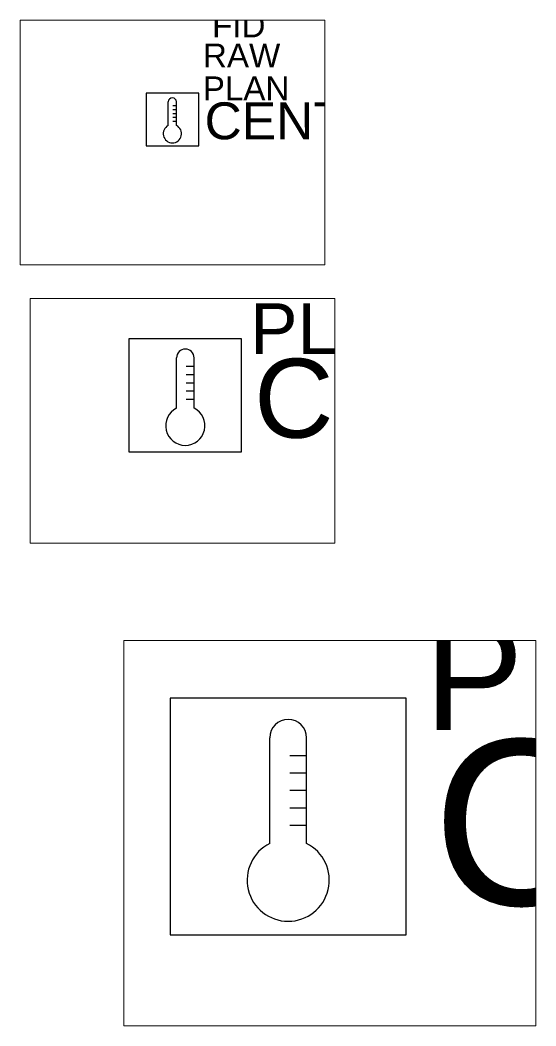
# Paper-space layout 'Layout1' of a CAD drawing. Header units: millimetres. Extents: x 0.7 to 23.4, y 7.1 to 51.3.
# The model-space entities are those that its viewports show. They can reach past a viewport. Long polylines and large blocks are cut down to what shows.
import ezdxf
from ezdxf.enums import TextEntityAlignment as Align

# ---------------------------------------------------------------- set-up
doc = ezdxf.new("R2010")
doc.units = ezdxf.units.MM
doc.styles.add('opis_czujki', font='arial.ttf')
doc.styles.add('opis_czujki_2', font='arial.ttf')

msp = doc.modelspace()

# ---------------------------------------------------------------- linework, layer by layer
for p, q in [((-30.7, -46.2), (-30.7, 132.7)), ((31.4, -46.2), (31.4, 132.7)), ((31.4, 102.1), (3.1, 102.1)), ((31.4, 72.7), (3.1, 72.7)), ((31.4, 43.2), (3.1, 43.2)), ((31.4, 13.8), (3.1, 13.8)), ((31.4, -15.7), (3.1, -15.7))]:
    msp.add_line(p, q)
msp.add_lwpolyline([(-199.6, -200.5), (200.4, -200.5), (200.4, 199.5), (-199.6, 199.5)], close=True)
msp.add_lwpolyline([(-199.6, -200.5), (200.4, -200.5), (200.4, 199.5), (-199.6, 199.5)], close=True)
for centre, radius, start, end in [((0.4, 132.7), 31.1, 0, 180), ((0.4, -108.3), 69.5, 116.5786, 63.4214)]:
    msp.add_arc(centre, radius, start, end)

# ---------------------------------------------------------------- texts
at = {"style": 'opis_czujki_2', "flags": 9}
msp.add_attdef('FID', text='XX', height=180, dxfattribs=at).set_placement((504, 712.3), align=Align.MIDDLE_CENTER)
for tag, p, height, style, flags in [('RAW', (232.8, 395.1), 180, 'opis_czujki_2', 9), ('PLAN', (231.2, 145.9), 180, 'opis_czujki_2', 9), ('CENTRALA', (244.5, -150.7), 280, 'opis_czujki', 8)]:
    msp.add_attdef(tag, p, 'xx', height=height, dxfattribs=dict(style=style, flags=flags))

psp = doc.layouts.get("Layout1")

# ---------------------------------------------------------------- viewports
at = {"layer": '0', "color": 6}
psp.add_viewport(center=(7.441, 45.933), size=(13.419, 10.76441), view_center_point=(1.128, -174.851), view_height=1855.9322, dxfattribs=at)
for center, size, view_center_point, view_height, status in [((7.883, 33.694), (13.419, 10.76441), (-9.404, -90.589), 868.09732, 3), ((14.371, 15.557), (18.137, 16.95763), (71.044, -28.664), 652.21643, 4)]:
    psp.add_viewport(center=center, size=size, view_center_point=view_center_point, view_height=view_height, status=status, dxfattribs=at)

doc.saveas('drawing.dxf')
